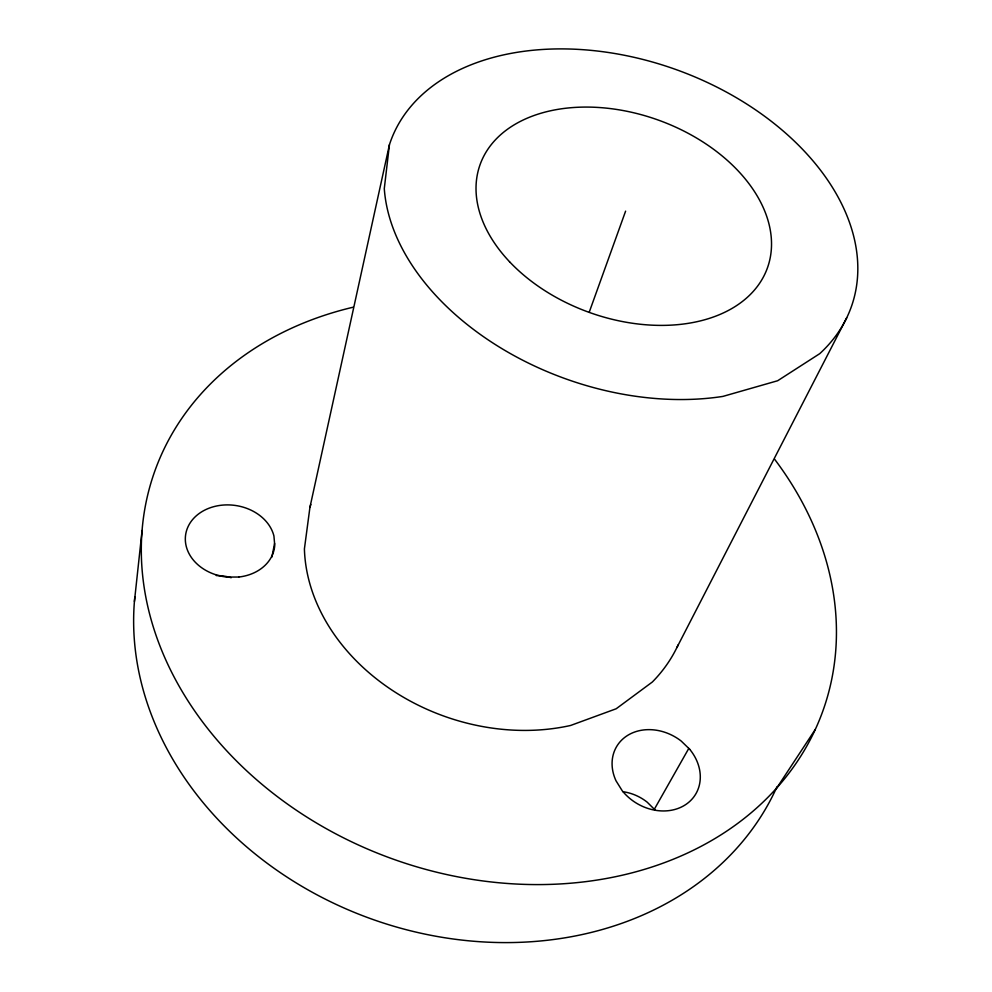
<?xml version="1.0" encoding="UTF-8"?>
<svg xmlns="http://www.w3.org/2000/svg" width="992" height="992" viewBox="0 0 992 992"><rect width="100%" height="100%" fill="white"/><g stroke="black" fill="none" stroke-linecap="round" stroke-linejoin="round"><path stroke-width="1.49" d="M134.428 601.462L142.079 530.509M389.422 144.745L384.288 188.641A244.776 164.188 19.8 0 0 722.92 396.403L777.654 380.742L819.727 353.673A244.776 164.188 19.8 0 0 712.045 84.704A244.776 164.188 19.8 0 0 389.422 144.745L309.926 507.371L304.408 548.923A196.825 157.096 19.8 0 0 570.623 725.462L616.168 708.772L652.339 682.012A196.825 157.096 19.8 0 0 678.181 644.825M271.87 557.082L274.586 543.504M589.397 311.736L625.605 211.147M676.879 647.578L846.697 317.862M654.336 809.249L688.795 748.414M775.645 789.682L815.325 729.393M655.129 810.042L647.156 802.144A43.871 37.448 33.3 0 0 623.001 791.728M776.922 786.904A338.086 279.484 19.8 0 1 393.254 926.082A338.086 279.484 19.8 0 1 134.85 596.762M774.665 459.308A354.9 284.741 19.8 0 1 666.822 861.763A354.9 284.741 19.8 0 1 178.92 685.819A354.9 284.741 19.8 0 1 352.991 307.247M309.926 507.371A196.825 157.096 19.8 0 1 310.843 504.482M216.244 575.558A42.743 35.328 6.5 0 1 231.186 577.716M238.799 577.034L226.97 577.071A44.9 36.059 7.7 0 1 185.33 539.747A44.9 36.059 7.7 0 1 225.134 504.94A44.9 36.059 7.7 0 1 273.928 536.002L274.747 545.402A44.9 36.059 7.7 0 1 238.799 577.034M689.638 749.22L681.182 741.036A46.14 38.353 31.8 0 0 627.862 735.258A46.14 38.353 31.8 0 0 616.02 780.803L622.195 790.711A46.14 38.353 31.8 0 0 684.629 805.268A46.14 38.353 31.8 0 0 689.638 749.22M509.528 261.714A152.656 102.164 19.8 0 0 762.03 279.434A152.656 102.164 19.8 0 0 599.776 107.558A152.656 102.164 19.8 0 0 509.528 261.714"/></g></svg>
